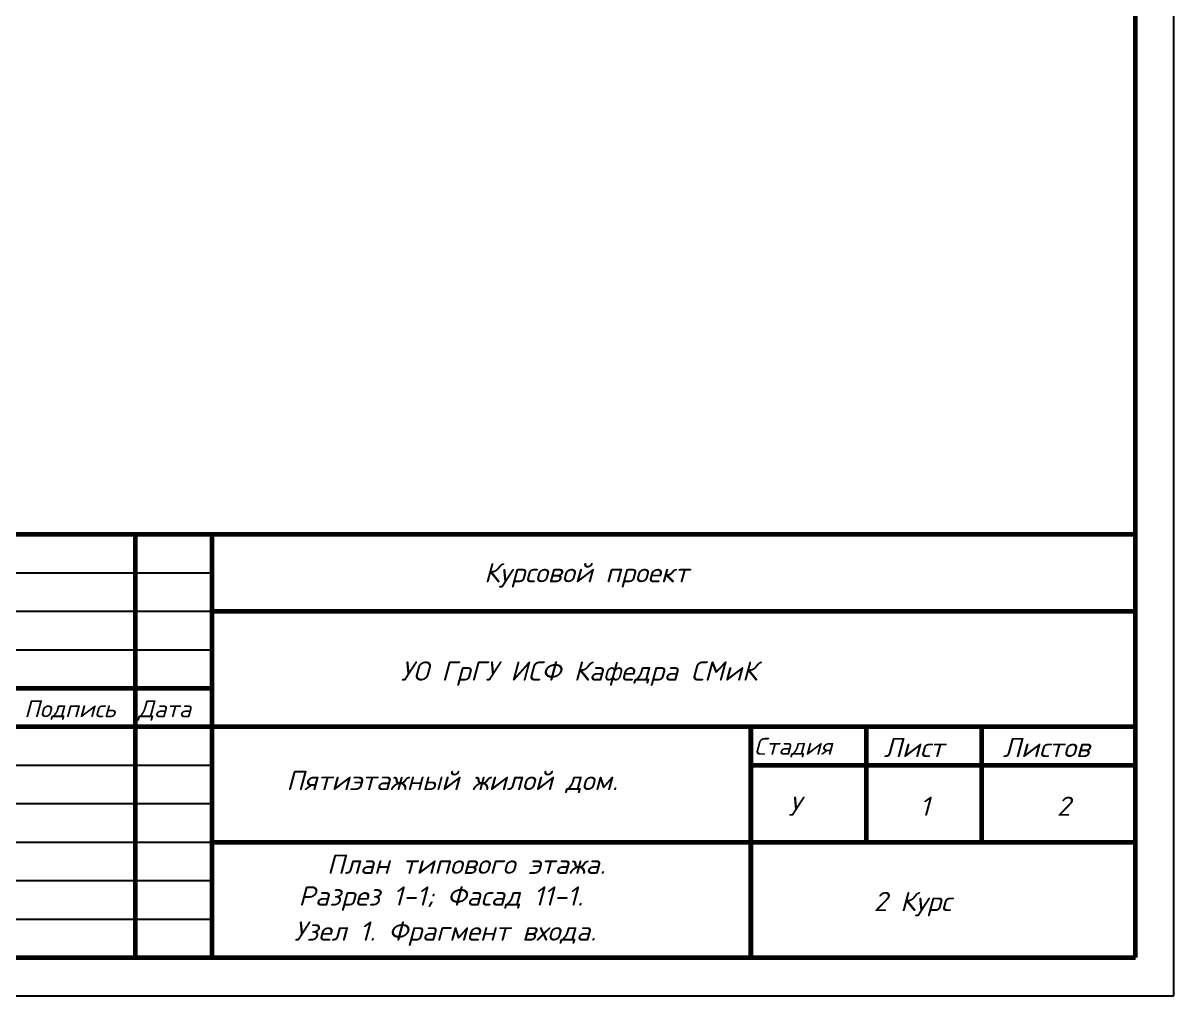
# Model space of a CAD drawing. Header units: millimetres. Extents: x 83035 to 329678, y -103769 to 22061.
# Drawn here: x 227259 to 242218, y -34451 to -21807 of the extents above; entities that cross this region are included whole.
import ezdxf

# ---------------------------------------------------------------- set-up
doc = ezdxf.new("R2010")
doc.units = ezdxf.units.MM
doc.header["$LTSCALE"] = 10
doc.layers.add('РАЗМЕРЫ', color=3, linetype='Continuous', lineweight=15)
doc.layers.add('СТЕНЫ', color=250, linetype='Continuous')
doc.styles.add('RUSS', font='simplex.shx', dxfattribs={"oblique": 15, "height": 250})

msp = doc.modelspace()

# ---------------------------------------------------------------- linework, layer by layer
at = {"color": 0, "linetype": 'Continuous', "lineweight": 25, "ltscale": 100}
for p, q in [((242217.907, -34450.591), (242217.907, 22060.55)), ((161957.025, -34450.591), (242217.907, -34450.591))]:
    msp.add_line(p, q, dxfattribs=at)
at = {"color": 0, "linetype": 'Continuous', "lineweight": 60, "ltscale": 100}
for p, q in [((241717.907, -33950.591), (241717.907, 21560.55)), ((241717.907, -33950.591), (241717.907, -31339.45)), ((163957.025, -33950.591), (241717.907, -33950.591))]:
    msp.add_line(p, q, dxfattribs=at)
at = {"color": 0, "linetype": 'Continuous', "lineweight": 60}
for p, q in [((223217.907, -28450.591), (241717.907, -28450.591)), ((228717.907, -28450.591), (228717.907, -33950.591)), ((229717.907, -33950.591), (229717.907, -28451.622)), ((229717.907, -29450.591), (241717.907, -29450.591)), ((223217.907, -30450.591), (229717.907, -30450.591)), ((223217.907, -30950.591), (241717.907, -30950.591)), ((236717.907, -33950.591), (236717.907, -30950.591)), ((236717.907, -30950.591), (236717.907, -33950.591)), ((238217.907, -30950.591), (238217.907, -32450.591)), ((239717.907, -30950.591), (239717.907, -32450.591)), ((236717.907, -31450.591), (241717.907, -31450.591)), ((229717.907, -32450.591), (241717.907, -32450.591))]:
    msp.add_line(p, q, dxfattribs=at)
at = {"color": 0, "linetype": 'Continuous', "lineweight": 25}
for p, q in [((223217.907, -28950.591), (229717.907, -28950.591)), ((223217.907, -29450.591), (229717.907, -29450.591)), ((223217.907, -29950.591), (229717.907, -29950.591)), ((223217.907, -31450.591), (229717.907, -31450.591)), ((223217.907, -31950.591), (229717.907, -31950.591)), ((223217.907, -32450.591), (229717.907, -32450.591)), ((223217.907, -32950.591), (229717.907, -32950.591)), ((223217.907, -33450.591), (229717.907, -33450.591))]:
    msp.add_line(p, q, dxfattribs=at)

# ---------------------------------------------------------------- texts
at = {"layer": 'РАЗМЕРЫ', "color": 0, "ltscale": 5, "style": 'RUSS', "oblique": 15}
for s, p in [('Курсовой проект', (233251.926, -29075.061)), ('УО ГрГУ ИСФ Кафедра СМиК', (232168.675, -30352.778)), ('Пятиэтажный жилой дом.', (230681.247, -31775.312)), ('План типового этажа.', (231208.517, -32863.963)), ('Разрез 1-1; Фасад 11-1. ', (230839.305, -33276.484)), ('2 Курс', (238315.084, -33347.591)), ('Узел 1. Фрагмент входа.', (230783.549, -33732.123))]:
    msp.add_text(s, height=250, dxfattribs=at).set_placement(p)
at = {"layer": 'РАЗМЕРЫ', "color": 0, "linetype": 'ByBlock', "lineweight": 25, "style": 'RUSS', "oblique": 15}
for s, p in [('У', (237205.92, -32109.625)), ('1', (238914.089, -32109.625)), ('2', (240694.517, -32109.625))]:
    msp.add_text(s, height=250, dxfattribs=at).set_placement(p)
at = {"layer": 'СТЕНЫ', "color": 0, "style": 'RUSS', "oblique": 15}
for s, height, p in [('Подпись', 220, (227273.956, -30828.549)), ('Дата', 220, (228754.348, -30828.549)), ('Стадия', 220, (236761.259, -31316.81)), ('Лист', 250, (238445.544, -31346.81)), ('Листов', 250, (239992.323, -31346.81))]:
    msp.add_text(s, height=height, dxfattribs=at).set_placement(p)

doc.saveas('drawing.dxf')
